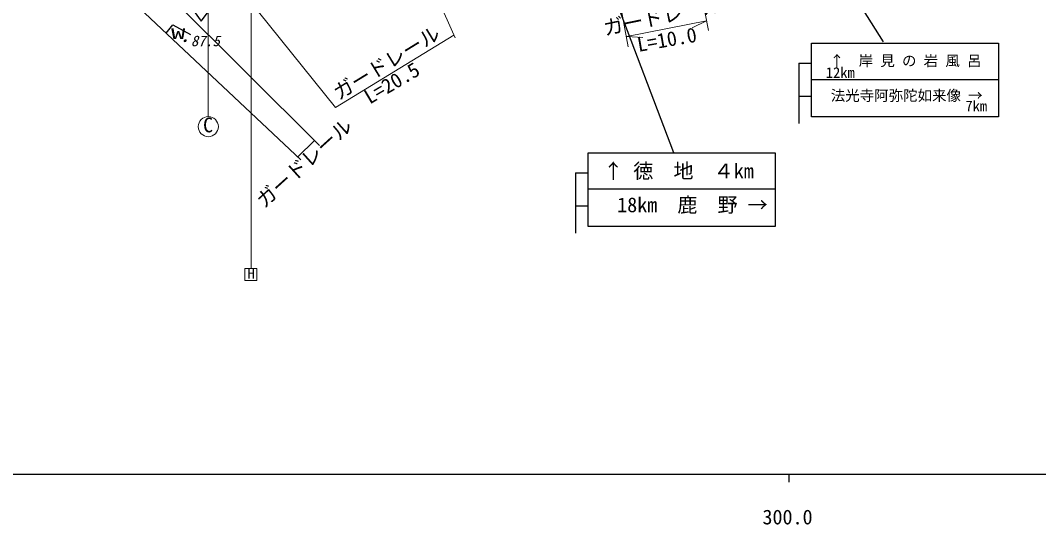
# Model space of a CAD drawing. Units: millimetres, scale not verified. Extents: x 40000 to 680000, y 20000 to 380000.
# Drawn here: x 272378 to 399092, y 198715 to 261394 of the extents above; entities that cross this region are included whole.
import ezdxf
from ezdxf.enums import TextEntityAlignment as Align

# ---------------------------------------------------------------- set-up
doc = ezdxf.new("R2010")
doc.units = ezdxf.units.MM
doc.header["$LTSCALE"] = 1000
for name, color, linetype, lineweight in [('M-BGD', 7, 'Continuous', 25), ('M-BMK-SRVR', 3, 'Continuous', 25), ('M-STR-HTXT', 7, 'Continuous', 13), ('M-STR-STRC', 7, 'Continuous', 25), ('M-TTL-BAND', 7, 'Continuous', 25)]:
    doc.layers.add(name, color=color, linetype=linetype, lineweight=lineweight)
doc.styles.add('ＭＳ ゴシック', font='')
doc.styles.get('ＭＳ ゴシック').set_extended_font_data('MS Gothic')

msp = doc.modelspace()

# ---------------------------------------------------------------- linework, layer by layer
at = {"layer": 'M-BGD'}
for p, q in [((355235, 297798), (379756, 258713)), ((290518, 259814), (291364, 260830)), ((291364, 260830), (293566, 259645)), ((341458, 242453), (343020, 242454))]:
    msp.add_line(p, q, dxfattribs=at)
at = {"layer": 'M-BGD', "lineweight": 13}
for p, q in [((301101, 274885), (301101, 230559)), ((295767, 271075), (295767, 249436)), ((301819, 230559), (300319, 230559)), ((300319, 230559), (300319, 229059)), ((301819, 229059), (301819, 230559)), ((300319, 229059), (301819, 229059))]:
    msp.add_line(p, q, dxfattribs=at)
msp.add_circle((295767, 248186), 1250, dxfattribs=at)
at = {"layer": 'M-BMK-SRVR'}
msp.add_line((282902, 266988), (307298, 244080), dxfattribs=at)
at = {"layer": 'M-STR-HTXT'}
for p, q in [((351006, 296698), (357997, 260153)), ((341368, 294731), (348006, 258121)), ((315783, 283387), (326501, 259221)), ((295090, 271075), (311600, 250585)), ((289184, 266180), (309609, 245835)), ((357775, 261338), (347837, 259391)), ((357775, 261338), (355979, 260459)), ((311600, 250585), (326332, 259560)), ((347837, 259391), (349832, 259254)), ((308984, 246458), (306920, 244434))]:
    msp.add_line(p, q, dxfattribs=at)
at = {"layer": 'M-STR-STRC'}
for p, q in [((353696, 244915), (335305, 293261)), ((293995, 262482), (294895, 261282)), ((294895, 261282), (295795, 262482)), ((369262, 256085), (370824, 256085)), ((369262, 256085), (369262, 248577)), ((370824, 254066), (394103, 254066)), ((369262, 251972), (370824, 251973)), ((341458, 242453), (341458, 234946)), ((343020, 240435), (366299, 240435)), ((341458, 238341), (343020, 238342))]:
    msp.add_line(p, q, dxfattribs=at)
for points in [[(370824, 258543), (394103, 258550), (394103, 249399), (370824, 249399)], [(343020, 244911), (366299, 244919), (366299, 235768), (343020, 235768)]]:
    msp.add_lwpolyline(points, close=True, dxfattribs=at)
at = {"layer": 'M-TTL-BAND'}
for p, q in [((40000, 205000), (579000, 205000)), ((368000, 205000), (368000, 204000))]:
    msp.add_line(p, q, dxfattribs=at)

# ---------------------------------------------------------------- texts
at = {"layer": 'M-BGD', "style": 'ＭＳ ゴシック', "width": 2}
msp.add_text('W', height=1320, dxfattribs=at).set_placement((291123, 258697), align=Align.BOTTOM_LEFT)
at = {"layer": 'M-BGD', "style": 'ＭＳ ゴシック', "oblique": 15}
msp.add_text('・87.5', height=1320, dxfattribs=at).set_placement((291805, 257790), align=Align.BOTTOM_LEFT)
at = {"layer": 'M-BGD', "style": 'ＭＳ ゴシック'}
for s, height, p in [('C', 1833, (295112, 246929)), ('H', 1320, (300657, 228877))]:
    msp.add_text(s, height=height, dxfattribs=at).set_placement(p, align=Align.BOTTOM_LEFT)
at = {"layer": 'M-STR-HTXT', "style": 'ＭＳ ゴシック'}
for s, rotation, p in [('ガードレール', 11.62, (345266, 258981)), ('ガードレール', 31.52, (312309, 250965)), ('L=10.0', 9.858, (349395, 256934)), ('L=20.5', 30.563, (316130, 250447)), ('ガードレール', 42.081, (303100, 237568))]:
    msp.add_text(s, height=1833, rotation=rotation, dxfattribs=at).set_placement(p, align=Align.BOTTOM_LEFT)
at = {"layer": 'M-STR-STRC', "style": 'ＭＳ ゴシック'}
for s, height, p in [('↑\u3000岸 見 の 岩 風 呂', 1320, (373098, 255326)), ('12km', 1320, (372612, 253851)), ('法光寺阿弥陀如来像 →\u3000', 1320, (373226, 251003)), ('7km', 1320, (389979, 249691)), ('↑ 徳\u3000地\u3000４km', 1833, (344908, 241211)), ('18km\u3000鹿\u3000野 →\u3000', 1833, (346648, 237001))]:
    msp.add_text(s, height=height, dxfattribs=at).set_placement(p, align=Align.BOTTOM_LEFT)
at = {"layer": 'M-TTL-BAND', "style": 'ＭＳ ゴシック'}
msp.add_text('300.0', height=1833, dxfattribs=at).set_placement((367844, 198195), align=Align.BOTTOM_CENTER)

doc.saveas('drawing.dxf')
